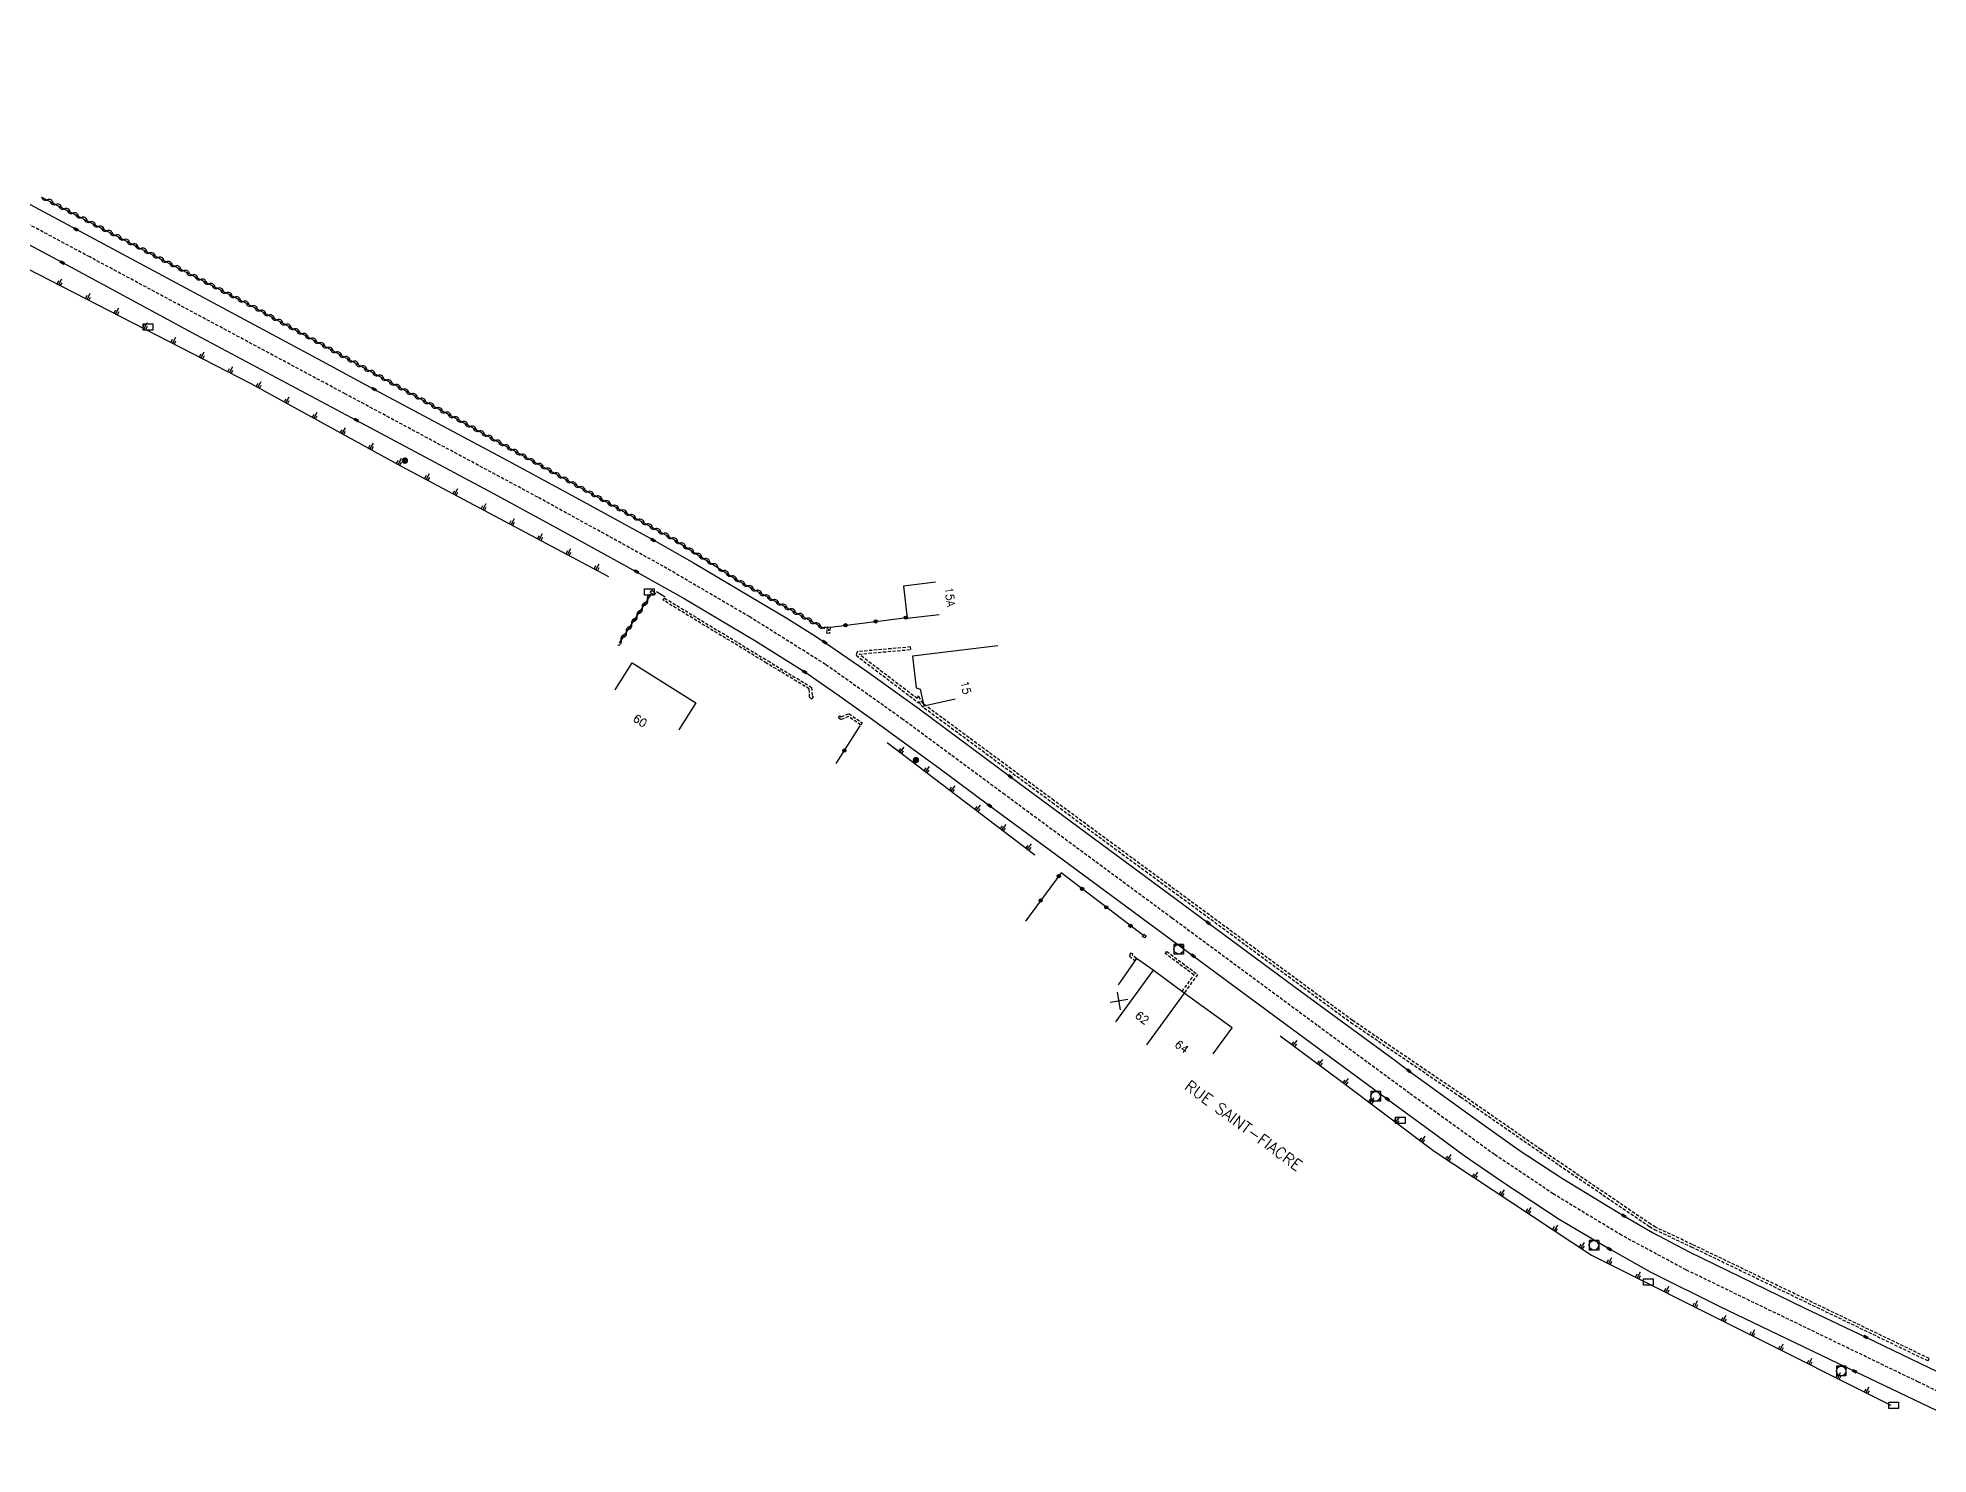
# Model space of a CAD drawing. Header units: millimetres. Extents: x 137000 to 138001, y 120999 to 122000.
# Drawn here: x 137459.3 to 137754.7, y 121510.5 to 121731.8 of the extents above; entities that cross this region are included whole.
import ezdxf
from ezdxf.enums import TextEntityAlignment as Align

# ---------------------------------------------------------------- set-up
doc = ezdxf.new("R2010")
doc.units = ezdxf.units.MM
doc.linetypes.add('DASHED', pattern=[0.75, 0.5, -0.25])
doc.layers.get('0').update_dxf_attribs({"linetype": 'CONTINUOUS'})
for name, color, linetype in [('W0001', 6, 'DASHED'), ('W0008', 7, 'CONTINUOUS'), ('W0100', 7, 'CONTINUOUS'), ('W0105', 7, 'CONTINUOUS'), ('W0112', 1, 'DASHED'), ('W0211', 2, 'CONTINUOUS'), ('W0310', 3, 'CONTINUOUS'), ('W0322', 7, 'CONTINUOUS'), ('W0400', 7, 'CONTINUOUS'), ('W0420', 7, 'CONTINUOUS'), ('W0700', 7, 'CONTINUOUS'), ('W0989', 7, 'CONTINUOUS'), ('W0991', 7, 'CONTINUOUS'), ('W1102', 7, 'CONTINUOUS'), ('W1471', 7, 'CONTINUOUS'), ('W1473', 7, 'CONTINUOUS')]:
    doc.layers.add(name, color=color, linetype=linetype)
doc.styles.get("Standard").update_dxf_attribs({"font": 'romans.shx', "width": 0.85})

# ---------------------------------------------------------------- blocks, each defined once
blk = doc.blocks.new('t322o')
at = {"color": 0, "linetype": 'Continuous'}
for radius in [0.25, 0.15]:
    blk.add_circle((0, 0), radius, dxfattribs=at)
blk = doc.blocks.new('t211o')
at = {"color": 0, "linetype": 'Continuous'}
for p, q in [((-0.29, 0.5), (-0.29, 0)), ((0, 1), (0, 0)), ((0.29, 0.5), (0.29, 0))]:
    blk.add_line(p, q, dxfattribs=at)
blk = doc.blocks.new('t310o')
at = {"color": 0, "linetype": 'Continuous'}
for centre, start, end in [((-0.5, 0.38), 216.8699, 323.1304), ((0.5, -0.37), 36.8699, 143.1303)]:
    blk.add_arc(centre, 0.625, start, end, dxfattribs=at)
blk = doc.blocks.new('T400')
for p, q in [((-0.15, 0.3), (0.15, 0.3)), ((-0.15, -0.25), (-0.15, 0.3)), ((-0.15, 0.15), (0.15, 0.15)), ((-0.15, 0), (0.15, 0)), ((0.15, 0.3), (0.15, -0.25)), ((-0.15, -0.15), (0.15, -0.15)), ((-0.15, -0.25), (-0.15, -0.3)), ((-0.15, -0.3), (0.15, -0.3)), ((0.15, -0.3), (0.15, -0.25))]:
    blk.add_line(p, q)
blk = doc.blocks.new('T1471')
at = {"color": 0, "linetype": 'Continuous', "flags": 128}
blk.add_lwpolyline([(-0.75, -0.5), (-0.75, 0.5), (0.75, 0.5), (0.75, -0.5), (-0.75, -0.5)], dxfattribs=at)
blk = doc.blocks.new('T420')
for p, q in [((0.75, 0.75), (-0.75, 0.75)), ((-0.75, 0.75), (-0.75, -0.75)), ((0.75, 0.75), (0.75, -0.75)), ((0.75, -0.75), (-0.75, -0.75))]:
    blk.add_line(p, q)
blk.add_ellipse((0, 0), major_axis=(-0.53, 0.53), ratio=1, start_param=3.926991, end_param=10.210176)
blk = doc.blocks.new('t991o')
at = {"color": 0, "linetype": 'Continuous'}
for p, q in [((-1, 1), (1, -1)), ((-1, -1), (1, 1))]:
    blk.add_line(p, q, dxfattribs=at)
blk = doc.blocks.new('T1473')
at = {"color": 0, "linetype": 'Continuous', "const_width": 0.5, "flags": 128}
blk.add_lwpolyline([(-0.25, 0, 1), (0.25, 0, 1)], format="xyb", close=True, dxfattribs=at)

msp = doc.modelspace()

# ---------------------------------------------------------------- linework, layer by layer
at = {"layer": 'W0001'}
msp.add_lwpolyline([(137776.46, 121510.52), (137753.13, 121521.79), (137716.83, 121539.31), (137706.74, 121544.73), (137696.08, 121551.17), (137686.88, 121557.34), (137673.62, 121566.9), (137659.21, 121577.5), (137636.49, 121594.28), (137610.37, 121613.56), (137594.46, 121625.32), (137582.35, 121633.91), (137570.53, 121641.33), (137557.01, 121649.24), (137537.41, 121660.03), (137507.32, 121676.17), (137467.41, 121697.56), (137441.44, 121711.46)], dxfattribs=at)
at = {"layer": 'W0008'}
for points in [[(137409.4, 121731.8), (137463.91, 121702.61), (137465.27, 121701.89), (137503.7, 121681.26), (137511.81, 121676.93), (137532.68, 121665.76), (137542.76, 121660.32), (137555.43, 121653.35), (137561.82, 121649.73), (137570.72, 121644.47), (137576.06, 121641.27), (137580.39, 121638.56), (137582.23, 121637.36), (137588.52, 121633.04), (137597.01, 121626.95), (137611.21, 121616.4), (137637.14, 121597.25), (137642.16, 121593.53), (137656.75, 121582.73), (137671.32, 121572.06), (137673.51, 121570.41), (137682.7, 121563.74), (137690.73, 121558.04), (137697.5, 121553.57), (137707.1, 121547.78), (137711.58, 121545.14), (137717.29, 121542.14), (137735.29, 121533.4), (137744.91, 121528.82), (137773.06, 121515.28)], [(137444.89, 121706.43), (137463.13, 121696.68), (137484.05, 121685.41), (137509.04, 121672.09), (137530.48, 121660.61), (137542.17, 121654.27), (137552.85, 121648.39), (137560.3, 121644.18), (137571.31, 121637.63), (137579.12, 121632.74), (137584.61, 121628.96), (137589.71, 121625.31), (137600.26, 121617.59), (137608.02, 121611.83), (137620.29, 121602.79), (137639.82, 121588.38), (137651.17, 121579.99), (137670.18, 121565.98), (137678.12, 121560.13), (137682.17, 121557.19), (137688.46, 121552.85), (137696.98, 121547.24), (137704.85, 121542.58), (137711.34, 121538.98), (137721.99, 121533.66), (137743.16, 121523.48), (137759.51, 121515.66)]]:
    msp.add_lwpolyline(points, dxfattribs=at)
at = {"layer": 'W0100'}
msp.add_line((137595.15, 121641.13), (137600.12, 121641.71), dxfattribs=at)
for points in [[(137599.53, 121646.73), (137594.56, 121646.14), (137595.15, 121641.13)], [(137609.29, 121636.83), (137595.96, 121635.2), (137596.55, 121630.25), (137597.16, 121630.03), (137597.74, 121627.44), (137602.62, 121628.54)], [(137549.48, 121629.93), (137552.14, 121634.16), (137562.1, 121627.9), (137559.43, 121623.67)], [(137642.95, 121573.08), (137645.89, 121577.13), (137638.4, 121582.57), (137633.57, 121586.12), (137630.94, 121587.96), (137628.07, 121583.87)]]:
    msp.add_lwpolyline(points, dxfattribs=at)
at = {"layer": 'W0105'}
msp.add_line((137555.98, 121645.32), (137557.32, 121644.48), dxfattribs=at)
at = {"layer": 'W0112'}
for p, q in [((137555.21, 121645.49), (137555.79, 121645.11)), ((137555.79, 121645.11), (137555.57, 121644.78)), ((137582.57, 121638.8), (137582.71, 121639.76)), ((137582.71, 121639.76), (137583.1, 121639.71)), ((137580.28, 121628.96), (137580.48, 121628.77)), ((137586.01, 121626.22), (137588.11, 121624.76)), ((137632.1, 121591.74), (137632.45, 121591.51)), ((137632.45, 121591.51), (137632.22, 121591.17)), ((137635.68, 121589.07), (137640.5, 121585.47)), ((137630.33, 121588.48), (137630.39, 121588.67)), ((137630.94, 121587.96), (137630.33, 121588.48)), ((137640.5, 121585.47), (137638.4, 121582.56)), ((137717.62, 121542.93), (137754.65, 121525.09))]:
    msp.add_line(p, q, dxfattribs=at)
for points in [[(137555.57, 121644.78), (137554.99, 121645.15), (137555.21, 121645.49)], [(137573.16, 121634.11), (137557.01, 121643.93), (137557.22, 121644.27)], [(137557.22, 121644.27), (137573.37, 121634.45), (137580.2, 121630.32), (137580.28, 121628.96)], [(137583.1, 121639.71), (137582.97, 121638.74), (137582.57, 121638.8)], [(137595.65, 121636.63), (137587.29, 121635.89), (137587.15, 121635.33), (137596.9, 121627.92), (137596.96, 121628.09), (137597.3, 121627.54), (137597.79, 121627.13), (137617.82, 121612.32), (137664.45, 121577.97), (137681.63, 121566.31), (137693.92, 121557.77), (137711.09, 121546.1), (137711.88, 121545.62), (137717.62, 121542.93)], [(137587.6, 121635.52), (137595.69, 121636.23), (137595.65, 121636.63)], [(137580.48, 121628.77), (137580.2, 121628.48), (137579.89, 121628.79), (137579.82, 121630.09), (137573.16, 121634.11)], [(137754.65, 121525.09), (137754.83, 121525.45), (137717.79, 121543.29), (137712.07, 121545.98), (137711.31, 121546.44), (137694.15, 121558.1), (137681.86, 121566.64), (137664.68, 121578.3), (137618.06, 121612.65), (137598.04, 121627.45), (137597.6, 121627.81), (137596.86, 121628.99), (137596.7, 121628.57), (137587.6, 121635.49), (137587.6, 121635.52)], [(137584.78, 121625.27), (137584.39, 121625.54), (137584.61, 121625.87)], [(137584.61, 121625.87), (137584.83, 121625.73), (137586.01, 121626.22)], [(137588.11, 121624.76), (137587.88, 121624.43), (137585.96, 121625.77), (137584.78, 121625.27)], [(137632.22, 121591.17), (137631.88, 121591.4), (137632.1, 121591.74)], [(137630.39, 121588.67), (137630, 121588.79), (137629.87, 121588.35)], [(137639.95, 121585.38), (137635.44, 121588.75), (137635.68, 121589.07)], [(137629.87, 121588.35), (137630.68, 121587.66), (137630.94, 121587.96)], [(137638.4, 121582.56), (137638.08, 121582.8), (137639.95, 121585.38)]]:
    msp.add_lwpolyline(points, dxfattribs=at)
at = {"layer": 'W0211'}
msp.add_line((137592, 121621.71), (137615.06, 121604.16), dxfattribs=at)
for points in [[(137412.51, 121721.55), (137421.87, 121716.07), (137455.7, 121696.75), (137492.58, 121677.79), (137516.09, 121664.9), (137548.48, 121647.64)], [(137653.39, 121575.86), (137663, 121568.72), (137677.46, 121557.86), (137702.04, 121541.63), (137748.8, 121518.16)]]:
    msp.add_lwpolyline(points, dxfattribs=at)
at = {"layer": 'W0310'}
msp.add_line((137555.1, 121644.84), (137550.14, 121637.27), dxfattribs=at)
msp.add_lwpolyline([(137459.89, 121706.93), (137493.05, 121689.74), (137523.07, 121673.2), (137534.97, 121666.6), (137558.79, 121653.39), (137569.04, 121646.82), (137582.23, 121639.5)], dxfattribs=at)
at = {"layer": 'W0322'}
for p, q in [((137583.14, 121639.74), (137595.11, 121641.24)), ((137584.01, 121618.45), (137587.77, 121624.31))]:
    msp.add_line(p, q, dxfattribs=at)
msp.add_lwpolyline([(137631.9, 121591.64), (137619.18, 121601.35), (137613.62, 121593.82)], dxfattribs=at)
at = {"layer": 'W0700'}
for p, q in [((137554.99, 121645.15), (137554.99, 121645.15)), ((137555.57, 121644.78), (137555.57, 121644.78)), ((137557.01, 121643.93), (137557.01, 121643.93)), ((137583.1, 121639.71), (137583.1, 121639.71)), ((137582.97, 121638.74), (137582.97, 121638.74)), ((137595.69, 121636.23), (137595.69, 121636.23)), ((137573.16, 121634.11), (137573.16, 121634.11)), ((137587.6, 121635.52), (137587.6, 121635.52)), ((137587.6, 121635.49), (137587.6, 121635.49)), ((137579.82, 121630.09), (137579.82, 121630.09)), ((137579.89, 121628.79), (137579.89, 121628.79)), ((137580.2, 121628.48), (137580.2, 121628.48)), ((137596.7, 121628.57), (137596.7, 121628.57)), ((137596.86, 121628.99), (137596.86, 121628.99)), ((137597.6, 121627.81), (137597.6, 121627.81)), ((137598.04, 121627.45), (137598.04, 121627.45)), ((137584.39, 121625.54), (137584.39, 121625.54)), ((137584.78, 121625.27), (137584.78, 121625.27)), ((137585.96, 121625.77), (137585.96, 121625.77)), ((137587.88, 121624.43), (137587.88, 121624.43)), ((137618.06, 121612.65), (137618.06, 121612.65)), ((137630, 121588.79), (137630, 121588.79)), ((137631.88, 121591.4), (137631.88, 121591.4)), ((137632.22, 121591.17), (137632.22, 121591.17)), ((137635.44, 121588.75), (137635.44, 121588.75)), ((137629.87, 121588.35), (137629.87, 121588.35)), ((137630.68, 121587.66), (137630.68, 121587.66)), ((137638.08, 121582.8), (137638.08, 121582.8)), ((137639.95, 121585.38), (137639.95, 121585.38)), ((137664.68, 121578.3), (137664.68, 121578.3)), ((137681.86, 121566.64), (137681.86, 121566.64)), ((137694.15, 121558.1), (137694.15, 121558.1)), ((137711.31, 121546.44), (137711.31, 121546.44)), ((137712.07, 121545.98), (137712.07, 121545.98)), ((137717.79, 121543.29), (137717.79, 121543.29))]:
    msp.add_line(p, q, dxfattribs=at)
at = {"layer": 'W1102'}
for p, q in [((137633.57, 121586.12), (137627.65, 121578.05)), ((137638.4, 121582.57), (137632.52, 121574.48))]:
    msp.add_line(p, q, dxfattribs=at)

# ---------------------------------------------------------------- block references
at = {"layer": 'W0211'}
for p, rotation in [((137462.55, 121693.23), 332.7909725299621), ((137466.99, 121690.94), 332.7909725299621), ((137471.44, 121688.66), 332.7909725299621), ((137475.89, 121686.37), 332.7909725299621), ((137480.33, 121684.08), 332.7909725299621), ((137484.78, 121681.8), 332.7909725299621), ((137489.23, 121679.51), 332.7909725299621), ((137493.66, 121677.2), 331.2698716239784), ((137498.04, 121674.79), 331.2698716239784), ((137502.42, 121672.39), 331.2698716239784), ((137506.81, 121669.99), 331.2698716239784), ((137511.19, 121667.58), 331.2698716239784), ((137515.58, 121665.18), 331.2698716239784), ((137519.99, 121662.82), 331.9483081596028), ((137524.4, 121660.47), 331.9483081596028), ((137528.81, 121658.12), 331.9483081596028), ((137533.23, 121655.77), 331.9483081596028), ((137537.64, 121653.42), 331.9483081596028), ((137542.05, 121651.07), 331.9483081596028), ((137546.46, 121648.71), 331.9483081596028), ((137593.99, 121620.19), 322.7364553354755), ((137597.97, 121617.17), 322.7364553354755), ((137601.95, 121614.14), 322.7364553354755), ((137605.93, 121611.11), 322.7364553354755), ((137609.91, 121608.09), 322.7364553354755), ((137613.89, 121605.06), 322.7364553354755), ((137655.4, 121574.37), 323.3768436701254), ((137659.41, 121571.39), 323.3768436701254), ((137663.42, 121568.4), 323.0838916579616), ((137667.42, 121565.4), 323.0838916579616), ((137671.42, 121562.4), 323.0838916579616), ((137675.41, 121559.39), 323.0838916579616), ((137679.5, 121556.51), 326.5716660473499), ((137683.67, 121553.76), 326.5716660473499), ((137687.84, 121551), 326.5716660473499), ((137692.02, 121548.25), 326.5716660473499), ((137696.19, 121545.49), 326.5716660473499), ((137700.36, 121542.74), 326.5716660473499), ((137704.71, 121540.29), 333.34880076593), ((137709.18, 121538.05), 333.34880076593), ((137713.65, 121535.81), 333.34880076593), ((137718.12, 121533.56), 333.34880076593), ((137722.59, 121531.32), 333.34880076593), ((137727.05, 121529.08), 333.34880076593), ((137731.52, 121526.84), 333.34880076593), ((137735.99, 121524.59), 333.34880076593), ((137740.46, 121522.35), 333.34880076593), ((137744.93, 121520.11), 333.34880076593)]:
    msp.add_blockref('t211o', p, dxfattribs=dict(at, rotation=rotation))
at = {"layer": 'W0310'}
for p, rotation in [((137460.78, 121706.47), 332.5925298318323), ((137462.11, 121705.78), 332.5925298318323), ((137463.44, 121705.09), 332.5925298318323), ((137464.77, 121704.4), 332.5925298318323), ((137466.1, 121703.71), 332.5925298318323), ((137467.43, 121703.02), 332.5925298318323), ((137468.77, 121702.33), 332.5925298318323), ((137470.1, 121701.64), 332.5925298318323), ((137471.43, 121700.95), 332.5925298318323), ((137472.76, 121700.26), 332.5925298318323), ((137474.09, 121699.57), 332.5925298318323), ((137475.42, 121698.88), 332.5925298318323), ((137476.76, 121698.18), 332.5925298318323), ((137478.09, 121697.49), 332.5925298318323), ((137479.42, 121696.8), 332.5925298318323), ((137480.75, 121696.11), 332.5925298318323), ((137482.08, 121695.42), 332.5925298318323), ((137483.41, 121694.73), 332.5925298318323), ((137484.74, 121694.04), 332.5925298318323), ((137486.08, 121693.35), 332.5925298318323), ((137487.41, 121692.66), 332.5925298318323), ((137488.74, 121691.97), 332.5925298318323), ((137490.07, 121691.28), 332.5925298318323), ((137491.4, 121690.59), 332.5925298318323), ((137492.73, 121689.9), 332.5925298318323), ((137494.05, 121689.18), 331.1499899594317), ((137495.37, 121688.46), 331.1499899594317), ((137496.68, 121687.74), 331.1499899594317), ((137497.99, 121687.01), 331.1499899594317), ((137499.31, 121686.29), 331.1499899594317), ((137500.62, 121685.57), 331.1499899594317), ((137501.94, 121684.84), 331.1499899594317), ((137503.25, 121684.12), 331.1499899594317), ((137504.56, 121683.39), 331.1499899594317), ((137505.88, 121682.67), 331.1499899594317), ((137507.19, 121681.95), 331.1499899594317), ((137508.51, 121681.22), 331.1499899594317), ((137509.82, 121680.5), 331.1499899594317), ((137511.13, 121679.77), 331.1499899594317), ((137512.45, 121679.05), 331.1499899594317), ((137513.76, 121678.33), 331.1499899594317), ((137515.07, 121677.6), 331.1499899594317), ((137516.39, 121676.88), 331.1499899594317), ((137517.7, 121676.16), 331.1499899594317), ((137519.02, 121675.43), 331.1499899594317), ((137520.33, 121674.71), 331.1499899594317), ((137521.64, 121673.98), 331.1499899594317), ((137522.96, 121673.26), 331.1499899594317), ((137524.27, 121672.53), 330.9980799088821), ((137525.58, 121671.81), 330.9980799088821), ((137526.89, 121671.08), 330.9980799088821), ((137528.2, 121670.35), 330.9980799088821), ((137529.52, 121669.62), 330.9980799088821), ((137530.83, 121668.9), 330.9980799088821), ((137532.14, 121668.17), 330.9980799088821), ((137533.45, 121667.44), 330.9980799088821), ((137534.77, 121666.71), 330.9980799088821), ((137536.08, 121665.99), 330.9817277697907), ((137537.39, 121665.26), 330.9817277697907), ((137538.7, 121664.53), 330.9817277697907), ((137540.01, 121663.8), 330.9817277697907), ((137541.32, 121663.08), 330.9817277697907), ((137542.64, 121662.35), 330.9817277697907), ((137543.95, 121661.62), 330.9817277697907), ((137545.26, 121660.89), 330.9817277697907), ((137546.57, 121660.17), 330.9817277697907), ((137547.88, 121659.44), 330.9817277697907), ((137549.19, 121658.71), 330.9817277697907), ((137550.51, 121657.98), 330.9817277697907), ((137551.82, 121657.26), 330.9817277697907), ((137553.13, 121656.53), 330.9817277697907), ((137554.44, 121655.8), 330.9817277697907), ((137555.75, 121655.07), 330.9817277697907), ((137557.06, 121654.35), 330.9817277697907), ((137558.38, 121653.62), 330.9817277697907), ((137559.65, 121652.84), 327.3501856968939), ((137560.92, 121652.02), 327.3501856968939), ((137562.18, 121651.22), 327.3501856968939), ((137563.44, 121650.41), 327.3501856968939), ((137564.7, 121649.6), 327.3501856968939), ((137566.39, 121648.52), 327.3501856968939), ((137567.65, 121647.71), 327.3501856968939), ((137554.55, 121644), 236.7226234919473), ((137568.92, 121646.9), 327.3501856968939), ((137570.22, 121646.16), 330.9829198618636), ((137571.53, 121645.44), 330.9829198618636), ((137572.85, 121644.71), 330.9829198618636), ((137552.91, 121641.49), 236.7226234919473), ((137553.73, 121642.75), 236.7226234919473), ((137574.16, 121643.98), 330.9829198618636), ((137575.47, 121643.25), 330.9829198618636), ((137576.78, 121642.53), 330.9829198618636), ((137578.09, 121641.8), 330.9829198618636), ((137551.26, 121638.98), 236.7226234919473), ((137552.08, 121640.24), 236.7226234919473), ((137579.4, 121641.07), 330.9829198618636), ((137580.72, 121640.34), 330.9829198618636), ((137582.03, 121639.62), 330.9829198618636), ((137550.44, 121637.73), 236.7226234919473)]:
    msp.add_blockref('t310o', p, dxfattribs=dict(at, rotation=rotation))
at = {"layer": 'W0322'}
for p, rotation in [((137585.5, 121640.03), 7.169327955762001), ((137590.21, 121640.62), 7.169327955762001), ((137594.92, 121641.22), 7.169327955762001), ((137585.3, 121620.45), 57.34048681466658), ((137618.81, 121600.84), 233.5633970617824), ((137622.46, 121598.84), 142.6717266868191), ((137615.99, 121597.02), 233.5633970617824), ((137626.24, 121595.96), 142.6717266868191), ((137630.02, 121593.08), 142.6717266868191)]:
    msp.add_blockref('t322o', p, dxfattribs=dict(at, rotation=rotation))
at = {"layer": 'W0400'}
for p, rotation in [((137465.27, 121701.89), 242.350040559068), ((137463.13, 121696.68), 61.8524624477525), ((137511.81, 121676.93), 241.8824230761669), ((137509.04, 121672.09), 61.94890455305093), ((137555.43, 121653.35), 241.1816318351494), ((137552.85, 121648.39), 61.18461250103656), ((137582.23, 121637.36), 236.8835763395818), ((137579.12, 121632.74), 57.96483668075064), ((137611.21, 121616.4), 233.3987752378109), ((137608.02, 121611.83), 53.4279643413099), ((137642.16, 121593.53), 233.454858720424), ((137639.82, 121588.38), 53.56665279585754), ((137673.51, 121570.41), 233.0105203192138), ((137670.18, 121565.98), 53.60347282568973), ((137707.1, 121547.78), 238.8842396561759), ((137704.85, 121542.58), 59.34157903205001), ((137744.91, 121528.82), 244.5618678379938), ((137743.16, 121523.48), 64.30660654174349)]:
    msp.add_blockref('T400', p, dxfattribs=dict(at, rotation=rotation))
at = {"layer": 'W0420'}
for p in [(137637.55, 121589.41), (137668.31, 121566.43), (137702.42, 121543.16), (137741.06, 121523.51)]:
    msp.add_blockref('T420', p, dxfattribs=at)
at = {"layer": 'W0991', "rotation": 144.92188301934}
msp.add_blockref('t991o', (137628.23, 121581.31), dxfattribs=at)
at = {"layer": 'W1471'}
for p in [(137476.51, 121686.64), (137554.85, 121645.21), (137672.17, 121562.68), (137710.91, 121537.41), (137749.26, 121518.15)]:
    msp.add_blockref('T1471', p, dxfattribs=at)
at = {"layer": 'W1473'}
for p in [(137516.66, 121665.74), (137596.5, 121618.97)]:
    msp.add_blockref('T1473', p, dxfattribs=at)

# ---------------------------------------------------------------- texts
at = {"layer": 'W0989'}
msp.add_text('RUE SAINT-FIACRE', height=1.75, rotation=323.6496, dxfattribs=at).set_placement((137647.68, 121561.86), align=Align.MIDDLE)
at = {"layer": 'W0991'}
for s, rotation, p in [('15A', 276.7208, (137601.81, 121644.46)), ('15', 282.7539, (137604.28, 121630.28)), ('60', 327.8029, (137553.39, 121625.11)), ('62', 323.7405, (137631.84, 121578.7)), ('64', 323.988, (137638.03, 121574.18))]:
    msp.add_text(s, height=1.25, rotation=rotation, dxfattribs=at).set_placement(p, align=Align.MIDDLE)

doc.saveas('drawing.dxf')
